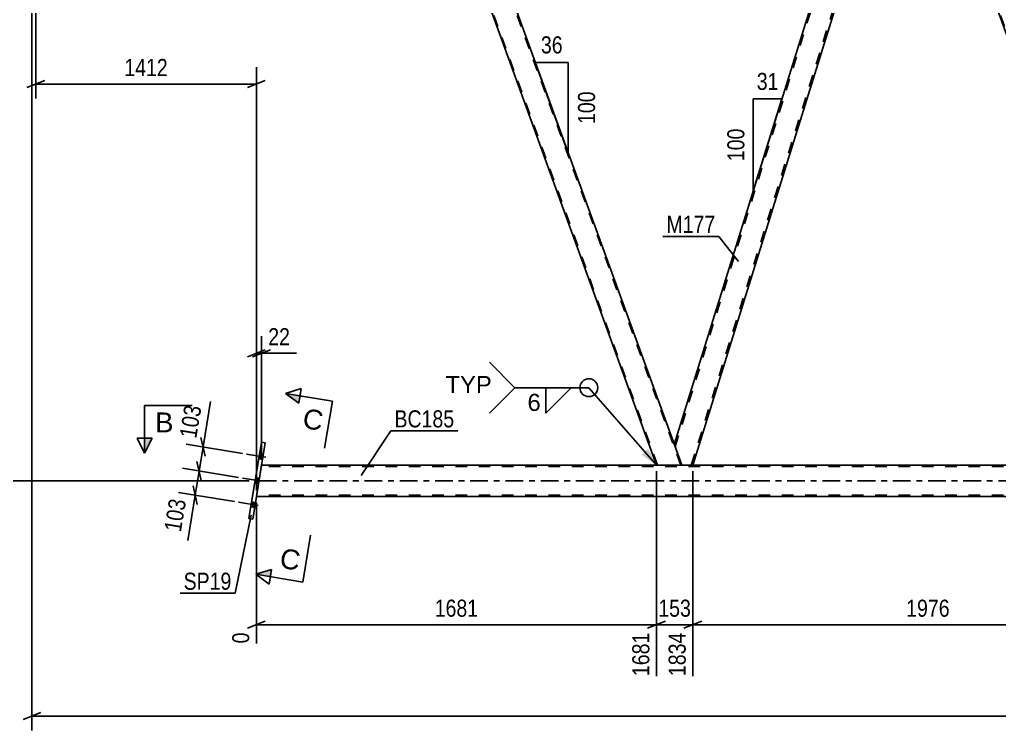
# Model space of a CAD drawing. Header units: millimetres. Extents: x -86 to 755, y -439 to 155.
# Drawn here: x -2.7 to 162, y -167.8 to -48.4 of the extents above; entities that cross this region are included whole.
import ezdxf

# ---------------------------------------------------------------- set-up
doc = ezdxf.new("R2010")
doc.units = ezdxf.units.MM
doc.linetypes.add('DXK_LINE_DOT2', pattern=[3.9198, 1.9599, -1.9599])
doc.linetypes.add('DXK_LINE_DOT3', pattern=[5.9187, 2.979, -0.9799, 0.9799, -0.9799])
doc.styles.add('Arial', font='ARIAL.TTF', dxfattribs={"height": 0.2})
doc.styles.add('Arial Narrow', font='ARIALN.TTF', dxfattribs={"height": 0.2})

# ---------------------------------------------------------------- blocks, each defined once
blk = doc.blocks.new('Bolt-814185138-3638 - 3452')
at = {"linetype": 'Continuous'}
for points in [[(37.62, -121.28), (37.48, -122.14), (38.11, -122.25), (38.25, -121.38)], [(37.62, -121.28), (37.48, -122.14), (38.11, -122.25), (38.25, -121.38)], [(37.62, -121.28), (37.48, -122.14), (38.11, -122.25), (38.25, -121.38)], [(36.95, -125.32), (36.81, -126.19), (37.44, -126.29), (37.59, -125.43)], [(36.95, -125.32), (36.81, -126.19), (37.44, -126.29), (37.59, -125.43)], [(36.29, -129.37), (36.15, -130.24), (36.78, -130.34), (36.92, -129.47)], [(36.29, -129.37), (36.15, -130.24), (36.78, -130.34), (36.92, -129.47)], [(36.29, -129.37), (36.15, -130.24), (36.78, -130.34), (36.92, -129.47)]]:
    blk.add_hatch(color=1, dxfattribs=at).paths.add_polyline_path(points)
at = {"color": 1, "linetype": 'Continuous'}
for p, q in [((38.69, -121.9), (35.41, -121.36)), ((38.69, -121.9), (35.41, -121.36)), ((38.69, -121.9), (35.41, -121.36)), ((38.25, -121.38), (37.62, -121.28)), ((38.25, -121.38), (37.62, -121.28)), ((38.25, -121.38), (37.62, -121.28)), ((38.11, -122.25), (37.48, -122.14)), ((38.11, -122.25), (37.48, -122.14)), ((38.11, -122.25), (37.48, -122.14)), ((38.03, -125.94), (34.75, -125.41)), ((38.03, -125.94), (34.75, -125.41)), ((37.44, -126.29), (36.81, -126.19)), ((37.44, -126.29), (36.81, -126.19)), ((37.59, -125.43), (36.95, -125.32)), ((37.59, -125.43), (36.95, -125.32)), ((37.36, -129.99), (34.09, -129.45)), ((37.36, -129.99), (34.09, -129.45)), ((37.36, -129.99), (34.09, -129.45)), ((36.92, -129.47), (36.29, -129.37)), ((36.92, -129.47), (36.29, -129.37)), ((36.92, -129.47), (36.29, -129.37)), ((36.78, -130.34), (36.15, -130.24)), ((36.78, -130.34), (36.15, -130.24)), ((36.78, -130.34), (36.15, -130.24))]:
    blk.add_line(p, q, dxfattribs=at)
blk = doc.blocks.new('Part-814185138-3723 - 3452')
at = {"color": 7, "linetype": 'DXK_LINE_DOT2'}
for p, q in [((37.08, -128.5), (37.95, -123.22)), ((640.85, -123.46), (37.91, -123.46)), ((640.85, -128.26), (37.12, -128.26))]:
    blk.add_line(p, q, dxfattribs=at)
at = {"color": 2, "linetype": 'Continuous'}
for p, q in [((185, -123.22), (37.95, -123.22)), ((185, -128.5), (37.08, -128.5))]:
    blk.add_line(p, q, dxfattribs=at)
at = {"color": 7, "linetype": 'DXK_LINE_DOT3'}
blk.add_line((37.51, -125.86), (640.85, -125.86), dxfattribs=at)
blk = doc.blocks.new('Part-814185138-3736 - 3452')
at = {"color": 2, "linetype": 'Continuous'}
for p, q in [((107.32, -119.75), (144.02, -2)), ((145.34, -2), (144.02, -2)), ((146.87, -6.2), (145.34, -2)), ((146.89, -6.25), (110.43, -123.22)), ((108.58, -123.22), (107.34, -119.8))]:
    blk.add_line(p, q, dxfattribs=at)
at = {"color": 7, "linetype": 'DXK_LINE_DOT2'}
for p, q in [((107.45, -120.12), (144.27, -2)), ((110.17, -123.22), (146.75, -5.88)), ((146.87, -6.2), (146.89, -6.25)), ((146.89, -6.25), (146.87, -6.2)), ((107.32, -119.75), (107.34, -119.8)), ((110.43, -123.22), (108.58, -123.22))]:
    blk.add_line(p, q, dxfattribs=at)
blk = doc.blocks.new('Part-814185138-3741 - 3452')
at = {"color": 7, "linetype": 'DXK_LINE_DOT3'}
blk.add_line((195.01, -132.62), (144.05, 7.4), dxfattribs=at)
at = {"color": 2, "linetype": 'Continuous'}
for p, q in [((149.59, -2), (145.34, -2)), ((191.96, -118.4), (149.59, -2)), ((187.71, -118.4), (146.87, -6.2))]:
    blk.add_line(p, q, dxfattribs=at)
at = {"color": 7, "linetype": 'DXK_LINE_DOT2'}
for p, q in [((145.34, -2), (146.87, -6.2)), ((189.63, -123.22), (145.51, -2)), ((193.55, -123.22), (149.42, -2)), ((189.46, -123.22), (187.71, -118.4)), ((193.72, -123.22), (191.96, -118.4)), ((193.72, -123.22), (189.46, -123.22))]:
    blk.add_line(p, q, dxfattribs=at)
blk = doc.blocks.new('Part-814185138-3768 - 3452')
at = {"color": 2, "linetype": 'Continuous'}
for p, q in [((35.83, -132.17), (37.93, -119.34)), ((38.57, -119.45), (36.46, -132.27)), ((37.93, -119.34), (38.57, -119.45)), ((36.46, -132.27), (35.83, -132.17))]:
    blk.add_line(p, q, dxfattribs=at)
blk = doc.blocks.new('Part-814185138-3804 - 3452')
at = {"color": 7, "linetype": 'DXK_LINE_DOT2'}
for p, q in [((60.35, -2.4), (60.2, -2)), ((60.2, -2), (60.23, -2)), ((64.25, -2), (60.2, -2)), ((104.49, -123.22), (60.37, -2)), ((108.41, -123.22), (64.29, -2)), ((108.58, -123.22), (107.34, -119.8)), ((108.58, -123.22), (104.32, -123.22))]:
    blk.add_line(p, q, dxfattribs=at)
at = {"color": 2, "linetype": 'Continuous'}
for p, q in [((104.32, -123.22), (60.35, -2.4)), ((64.25, -2), (64.21, -2)), ((64.46, -2), (64.25, -2)), ((107.34, -119.8), (64.46, -2))]:
    blk.add_line(p, q, dxfattribs=at)
blk = doc.blocks.new('AngleDimension-814185138-4897 - 3452')
at = {"color": 7, "linetype": 'Continuous'}
for p, q in [((85.93, -60.99), (83.96, -55.57)), ((89.5, -55.57), (83.96, -55.57)), ((89.5, -70.8), (83.96, -55.57)), ((89.5, -70.8), (89.5, -55.57))]:
    blk.add_line(p, q, dxfattribs=at)
at = {"color": 0}
for points in [[(89.16, -54.67), (89.16, -50.47), (84.3, -50.47), (84.3, -54.67)], [(94.6, -59.84), (90.4, -59.84), (90.4, -66.53), (94.6, -66.53)]]:
    blk.add_wipeout(points, dxfattribs=at)
at = {"color": 3, "style": 'Arial Narrow'}
blk.add_text('36', height=2.863, dxfattribs=at).set_placement((84.9, -54.07))
blk.add_text('100', height=2.863, rotation=90.0002, dxfattribs=at).set_placement((94, -65.93))
blk = doc.blocks.new('StraightDimension-814185138-11470 - 3452')
at = {"color": 7, "linetype": 'Continuous'}
for p, q in [((27.1, -122.63), (27.8, -125.79)), ((34.1, -125.3), (24.64, -123.75)), ((26.79, -128.26), (27.45, -124.21)), ((27.14, -129.83), (26.44, -126.68)), ((33.43, -129.35), (23.98, -127.79))]:
    blk.add_line(p, q, dxfattribs=at)
at = {"color": 0}
blk.add_wipeout([(25.97, -128.65), (21.82, -127.97), (20.74, -134.57), (24.88, -135.25)], dxfattribs=at)
at = {"color": 7, "linetype": 'Continuous'}
blk.add_line((26.79, -128.26), (25.54, -135.89), dxfattribs=at)
blk.add_line((26.79, -128.26), (25.54, -135.89), dxfattribs=at)
at = {"color": 3, "style": 'Arial Narrow'}
blk.add_text('103', height=2.863, rotation=80.6839, dxfattribs=at).set_placement((24.39, -134.56))
blk = doc.blocks.new('AngleDimension-814185138-4911 - 3452')
at = {"color": 7, "linetype": 'Continuous'}
for p, q in [((120.59, -61.7), (125.41, -61.7)), ((120.59, -77.17), (125.41, -61.7)), ((120.59, -77.17), (120.59, -61.7)), ((124.1, -65.92), (125.41, -61.7))]:
    blk.add_line(p, q, dxfattribs=at)
at = {"color": 0}
for points in [[(125.43, -60.8), (125.43, -56.6), (120.57, -56.6), (120.57, -60.8)], [(119.69, -66.09), (115.49, -66.09), (115.49, -72.77), (119.69, -72.77)]]:
    blk.add_wipeout(points, dxfattribs=at)
at = {"color": 3, "style": 'Arial Narrow'}
blk.add_text('31', height=2.863, dxfattribs=at).set_placement((121.17, -60.2))
blk.add_text('100', height=2.863, rotation=90.0002, dxfattribs=at).set_placement((119.09, -72.17))
blk = doc.blocks.new('StraightDimension-814185138-4540 - 3452')
at = {"color": 7, "linetype": 'Continuous'}
for p, q in [((-0.64, -7.5), (-0.64, -167.77)), ((0.86, -164.77), (-2.14, -165.97)), ((-0.64, -165.37), (651.71, -165.37))]:
    blk.add_line(p, q, dxfattribs=at)
blk = doc.blocks.new('StraightDimension-814185138-4576 - 3452')
at = {"color": 7, "linetype": 'Continuous'}
for p, q in [((104.32, -124.22), (104.32, -158.65)), ((110.43, -124.22), (110.43, -158.65)), ((102.82, -150.63), (105.82, -149.43)), ((111.93, -149.43), (108.93, -150.63)), ((104.32, -150.03), (110.43, -150.03))]:
    blk.add_line(p, q, dxfattribs=at)
at = {"color": 0}
blk.add_wipeout([(110.72, -149.28), (110.72, -145.08), (104.03, -145.08), (104.03, -149.28)], dxfattribs=at)
at = {"color": 0, "linetype": 'Continuous'}
blk.add_wipeout([(109.83, -150.73), (105.63, -150.73), (105.63, -159.25), (109.83, -159.25)], dxfattribs=at)
at = {"color": 3, "style": 'Arial Narrow'}
blk.add_text('153', height=2.863, dxfattribs=at).set_placement((104.63, -148.68))
at = {"color": 3, "linetype": 'Continuous', "style": 'Arial Narrow'}
blk.add_text('1834', height=2.863, rotation=90.0002, dxfattribs=at).set_placement((109.23, -158.65))
blk = doc.blocks.new('StraightDimension-814185138-11442 - 3452')
at = {"color": 7, "linetype": 'Continuous'}
for p, q in [((37.08, -127.5), (37.08, -101.58)), ((37.95, -122.22), (37.95, -101.58)), ((35.58, -105.03), (38.58, -103.83)), ((39.45, -103.83), (36.45, -105.03)), ((37.08, -104.43), (37.95, -104.43))]:
    blk.add_line(p, q, dxfattribs=at)
at = {"color": 0}
blk.add_wipeout([(43.33, -103.68), (43.33, -99.48), (38.47, -99.48), (38.47, -103.68)], dxfattribs=at)
at = {"color": 7, "linetype": 'Continuous'}
blk.add_line((37.95, -104.43), (43.85, -104.43), dxfattribs=at)
blk.add_line((37.95, -104.43), (43.85, -104.43), dxfattribs=at)
at = {"color": 3, "style": 'Arial Narrow'}
blk.add_text('22', height=2.863, dxfattribs=at).set_placement((39.07, -103.08))
blk = doc.blocks.new('StraightDimension-814185138-11469 - 3452')
at = {"color": 7, "linetype": 'Continuous'}
for p, q in [((34.76, -121.25), (25.3, -119.7)), ((27.45, -124.21), (28.12, -120.16)), ((27.77, -118.59), (28.47, -121.74)), ((27.8, -125.79), (27.1, -122.63)), ((34.1, -125.3), (24.64, -123.75))]:
    blk.add_line(p, q, dxfattribs=at)
at = {"color": 0}
blk.add_wipeout([(28.54, -112.93), (24.4, -112.25), (23.32, -118.84), (27.46, -119.52)], dxfattribs=at)
at = {"color": 7, "linetype": 'Continuous'}
blk.add_line((28.12, -120.16), (29.37, -112.53), dxfattribs=at)
blk.add_line((28.12, -120.16), (29.37, -112.53), dxfattribs=at)
at = {"color": 3, "style": 'Arial Narrow'}
blk.add_text('103', height=2.863, rotation=80.6839, dxfattribs=at).set_placement((26.97, -118.84))
blk = doc.blocks.new('StraightDimension-814185138-4206 - 3452')
at = {"color": 7, "linetype": 'Continuous'}
for p, q in [((0, -3), (0, -61.62)), ((37.08, -122.22), (37.08, -56.37)), ((1.5, -58.62), (-1.5, -59.82)), ((0, -59.22), (37.08, -59.22)), ((35.58, -59.82), (38.58, -58.62))]:
    blk.add_line(p, q, dxfattribs=at)
at = {"color": 0}
blk.add_wipeout([(22.8, -58.47), (22.8, -54.27), (14.28, -54.27), (14.28, -58.47)], dxfattribs=at)
at = {"color": 3, "style": 'Arial Narrow'}
blk.add_text('1412', height=2.863, dxfattribs=at).set_placement((14.88, -57.87))
blk = doc.blocks.new('StraightDimension-814185138-4551 - 3452')
at = {"color": 7, "linetype": 'Continuous'}
for p, q in [((110.43, -124.22), (110.43, -158.65)), ((189.46, -124.22), (189.46, -158.65)), ((111.93, -149.43), (108.93, -150.63)), ((187.96, -150.63), (190.96, -149.43)), ((110.43, -150.03), (189.46, -150.03))]:
    blk.add_line(p, q, dxfattribs=at)
at = {"color": 0}
blk.add_wipeout([(154.2, -149.28), (154.2, -145.08), (145.69, -145.08), (145.69, -149.28)], dxfattribs=at)
at = {"color": 0, "linetype": 'Continuous'}
blk.add_wipeout([(188.86, -150.73), (184.66, -150.73), (184.66, -159.25), (188.86, -159.25)], dxfattribs=at)
at = {"color": 3, "style": 'Arial Narrow'}
blk.add_text('1976', height=2.863, dxfattribs=at).set_placement((146.29, -148.68))
at = {"color": 3, "linetype": 'Continuous', "style": 'Arial Narrow'}
blk.add_text('3809', height=2.863, rotation=90.0002, dxfattribs=at).set_placement((188.26, -158.65))
blk = doc.blocks.new('StraightDimension-814185138-4595 - 3452')
at = {"color": 7, "linetype": 'Continuous'}
for p, q in [((104.32, -124.22), (104.32, -158.65)), ((37.08, -129.5), (37.08, -153.16)), ((38.58, -149.43), (35.58, -150.63)), ((102.82, -150.63), (105.82, -149.43)), ((37.08, -150.03), (104.32, -150.03))]:
    blk.add_line(p, q, dxfattribs=at)
at = {"color": 0}
blk.add_wipeout([(74.96, -149.28), (74.96, -145.08), (66.45, -145.08), (66.45, -149.28)], dxfattribs=at)
at = {"color": 0, "linetype": 'Continuous'}
for points in [[(36.48, -150.73), (32.28, -150.73), (32.28, -153.76), (36.48, -153.76)], [(103.72, -150.73), (99.52, -150.73), (99.52, -159.25), (103.72, -159.25)]]:
    blk.add_wipeout(points, dxfattribs=at)
at = {"color": 3, "style": 'Arial Narrow'}
blk.add_text('1681', height=2.863, dxfattribs=at).set_placement((67.05, -148.68))
at = {"color": 3, "linetype": 'Continuous', "style": 'Arial Narrow'}
for s, height, p in [('0', 2.86, (35.88, -153.16)), ('1681', 2.863, (103.12, -158.65))]:
    blk.add_text(s, height=height, rotation=90.0002, dxfattribs=at).set_placement(p)
blk = doc.blocks.new('StraightDimension-814185138-4867 - 3452')
at = {"color": 7, "linetype": 'Continuous'}
for p, q in [((-19.72, -1.5), (-20.92, 1.5)), ((-1.64, 0), (-23.17, 0)), ((-20.32, -125.86), (-20.32, 0)), ((-20.92, -124.36), (-19.72, -127.36)), ((35.87, -125.86), (-23.17, -125.86))]:
    blk.add_line(p, q, dxfattribs=at)
at = {"color": 0}
blk.add_wipeout([(-21.07, -58.67), (-25.27, -58.67), (-25.27, -67.19), (-21.07, -67.19)], dxfattribs=at)
at = {"color": 3, "style": 'Arial Narrow'}
blk.add_text('3147', height=2.863, rotation=90.0002, dxfattribs=at).set_placement((-21.67, -66.59))
blk = doc.blocks.new('SectionMark-814185138-12497 - 3452')
at = {"linetype": 'Continuous'}
blk.add_hatch(color=6, dxfattribs=at).paths.add_polyline_path([(39.64, -140.73), (39.43, -141.96), (36.97, -141.56)])
at = {"color": 6, "linetype": 'Continuous'}
for p, q in [((41.95, -111.17), (44.62, -110.34)), ((49.85, -112.46), (41.95, -111.17)), ((36.97, -141.56), (39.64, -140.73)), ((39.23, -143.2), (36.97, -141.56)), ((39.64, -140.73), (39.23, -143.2))]:
    blk.add_line(p, q, dxfattribs=at)
at = {"color": 0, "linetype": 'Continuous'}
for points in [[(48.01, -117.48), (48.58, -114.03), (45.25, -113.48), (44.68, -116.94)], [(44.16, -140.97), (44.72, -137.51), (41.4, -136.97), (40.83, -140.42)]]:
    blk.add_wipeout(points, dxfattribs=at)
at = {"linetype": 'Continuous'}
blk.add_hatch(color=6, dxfattribs=at).paths.add_polyline_path([(44.42, -111.57), (44.22, -112.81), (41.95, -111.17)])
at = {"color": 6, "linetype": 'Continuous'}
for p, q in [((41.95, -111.17), (44.22, -112.81)), ((44.22, -112.81), (44.62, -110.34)), ((49.85, -112.46), (48.55, -120.36)), ((44.86, -142.86), (46.16, -134.96)), ((44.86, -142.86), (36.97, -141.56))]:
    blk.add_line(p, q, dxfattribs=at)
at = {"color": 3, "linetype": 'Continuous', "style": 'Arial'}
for p in [(44.68, -116.94), (40.83, -140.42)]:
    blk.add_text('C', height=3.34, rotation=-9.3163, dxfattribs=at).set_placement(p)
blk = doc.blocks.new('WeldMark-814185138-5197 - 3452')
at = {"linetype": 'Continuous'}
blk.add_hatch(color=30, dxfattribs=at).paths.add_polyline_path([(102.91, -120.47), (104.32, -123.22), (101.79, -121.46)])
at = {"color": 3, "linetype": 'Continuous'}
for q in [(76.25, -105.93), (76.25, -114.51)]:
    blk.add_line((80.54, -110.22), q, dxfattribs=at)
at = {"color": 30, "linetype": 'Continuous'}
blk.add_line((104.32, -123.22), (92.96, -110.22), dxfattribs=at)
at = {"color": 3, "linetype": 'Continuous'}
for start, end in [(90, 270), (270, 90)]:
    blk.add_arc((92.96, -110.22), 1.5, start, end, dxfattribs=at)
at = {"color": 0}
blk.add_wipeout([(85.06, -114.32), (85.06, -110.92), (82.44, -110.92), (82.44, -114.32)], dxfattribs=at)
at = {"color": 30, "linetype": 'Continuous'}
blk.add_line((80.54, -110.22), (92.96, -110.22), dxfattribs=at)
at = {"color": 3, "linetype": 'Continuous'}
for p, q in [((85.72, -110.22), (90, -110.22)), ((90, -110.22), (85.72, -114.51)), ((85.72, -114.51), (85.72, -110.22))]:
    blk.add_line(p, q, dxfattribs=at)
at = {"color": 3, "style": 'Arial'}
blk.add_text('6', height=2.87, dxfattribs=at).set_placement((82.64, -114.12))
at = {"color": 0, "linetype": 'Continuous'}
blk.add_wipeout([(76.64, -111.12), (76.64, -108.12), (68.86, -108.12), (68.86, -111.12)], dxfattribs=at)
blk.add_wipeout([(76.64, -111.12), (76.64, -108.12), (68.86, -108.12), (68.86, -111.12)], dxfattribs=at)
at = {"color": 3, "linetype": 'Continuous', "style": 'Arial'}
blk.add_text('TYP', height=2.865, dxfattribs=at).set_placement((68.86, -111.12))
blk = doc.blocks.new('Mark-814185138-3719 - 3452')
at = {"color": 0}
blk.add_wipeout([(70.34, -116.88), (70.34, -113.88), (60.29, -113.88), (60.29, -116.88)], dxfattribs=at)
blk.add_wipeout([(70.34, -116.88), (70.34, -113.88), (60.29, -113.88), (60.29, -116.88)], dxfattribs=at)
at = {"color": 30, "linetype": 'Continuous'}
for p, q in [((54.69, -124.94), (59.69, -117.48)), ((59.69, -117.48), (70.94, -117.48))]:
    blk.add_line(p, q, dxfattribs=at)
at = {"color": 3, "style": 'Arial Narrow'}
blk.add_text('BC185', height=2.863, dxfattribs=at).set_placement((60.29, -116.88))
blk = doc.blocks.new('Mark-814185138-3732 - 3452')
at = {"color": 0}
blk.add_wipeout([(114.22, -84.21), (114.22, -81.21), (105.99, -81.21), (105.99, -84.21)], dxfattribs=at)
blk.add_wipeout([(114.22, -84.21), (114.22, -81.21), (105.99, -81.21), (105.99, -84.21)], dxfattribs=at)
at = {"color": 30, "linetype": 'Continuous'}
for p in [(105.39, -84.81), (118.11, -89)]:
    blk.add_line(p, (114.82, -84.81), dxfattribs=at)
at = {"color": 3, "style": 'Arial Narrow'}
blk.add_text('M177', height=2.863, dxfattribs=at).set_placement((105.99, -84.21))
blk = doc.blocks.new('Mark-814185138-3764 - 3452')
at = {"color": 0}
blk.add_wipeout([(32.89, -144.15), (32.89, -141.15), (24.85, -141.15), (24.85, -144.15)], dxfattribs=at)
blk.add_wipeout([(32.89, -144.15), (32.89, -141.15), (24.85, -141.15), (24.85, -144.15)], dxfattribs=at)
at = {"color": 30, "linetype": 'Continuous'}
for p in [(36.19, -131.63), (24.25, -144.75)]:
    blk.add_line(p, (33.49, -144.75), dxfattribs=at)
at = {"color": 3, "style": 'Arial Narrow'}
blk.add_text('SP19', height=2.863, dxfattribs=at).set_placement((24.85, -144.15))
blk = doc.blocks.new('SectionMark-814185138-5185 - 3452')
at = {"linetype": 'Continuous'}
blk.add_hatch(color=6, dxfattribs=at).paths.add_polyline_path([(18.29, -118.72), (19.54, -118.72), (18.29, -121.22)])
at = {"color": 6, "linetype": 'Continuous'}
for p, q in [((18.29, -113.22), (26.29, -113.22)), ((18.29, -113.22), (18.29, -121.22)), ((18.29, -121.22), (17.04, -118.72)), ((19.54, -118.72), (17.04, -118.72)), ((18.29, -121.22), (19.54, -118.72))]:
    blk.add_line(p, q, dxfattribs=at)
at = {"color": 0, "linetype": 'Continuous'}
blk.add_wipeout([(23.15, -117.72), (23.15, -114.22), (20.04, -114.22), (20.04, -117.72)], dxfattribs=at)
at = {"color": 3, "linetype": 'Continuous', "style": 'Arial'}
blk.add_text('B', height=3.34, dxfattribs=at).set_placement((20.04, -117.72))

msp = doc.modelspace()

# ---------------------------------------------------------------- block references
for name in ['Part-814185138-3741 - 3452', 'Part-814185138-3804 - 3452', 'Part-814185138-3736 - 3452', 'Part-814185138-3768 - 3452', 'Bolt-814185138-3638 - 3452', 'Part-814185138-3723 - 3452']:
    msp.add_blockref(name, (0, 0))

# ---------------------------------------------------------------- next in the draw order: block references
for name in ['AngleDimension-814185138-4897 - 3452', 'AngleDimension-814185138-4911 - 3452', 'StraightDimension-814185138-11470 - 3452']:
    msp.add_blockref(name, (0, 0))

# ---------------------------------------------------------------- next in the draw order: block references
msp.add_blockref('StraightDimension-814185138-4540 - 3452', (0, 0))

# ---------------------------------------------------------------- next in the draw order: block references
for name in ['Mark-814185138-3732 - 3452', 'StraightDimension-814185138-11442 - 3452', 'WeldMark-814185138-5197 - 3452', 'StraightDimension-814185138-4576 - 3452']:
    msp.add_blockref(name, (0, 0))

# ---------------------------------------------------------------- next in the draw order: block references
for name in ['StraightDimension-814185138-11469 - 3452', 'StraightDimension-814185138-4551 - 3452']:
    msp.add_blockref(name, (0, 0))

# ---------------------------------------------------------------- next in the draw order: block references
for name in ['StraightDimension-814185138-4206 - 3452', 'StraightDimension-814185138-4595 - 3452']:
    msp.add_blockref(name, (0, 0))

# ---------------------------------------------------------------- next in the draw order: block references
for name in ['StraightDimension-814185138-4867 - 3452', 'SectionMark-814185138-12497 - 3452', 'Mark-814185138-3719 - 3452']:
    msp.add_blockref(name, (0, 0))

# ---------------------------------------------------------------- next in the draw order: block references
for name in ['SectionMark-814185138-5185 - 3452', 'Mark-814185138-3764 - 3452']:
    msp.add_blockref(name, (0, 0))

doc.saveas('drawing.dxf')
